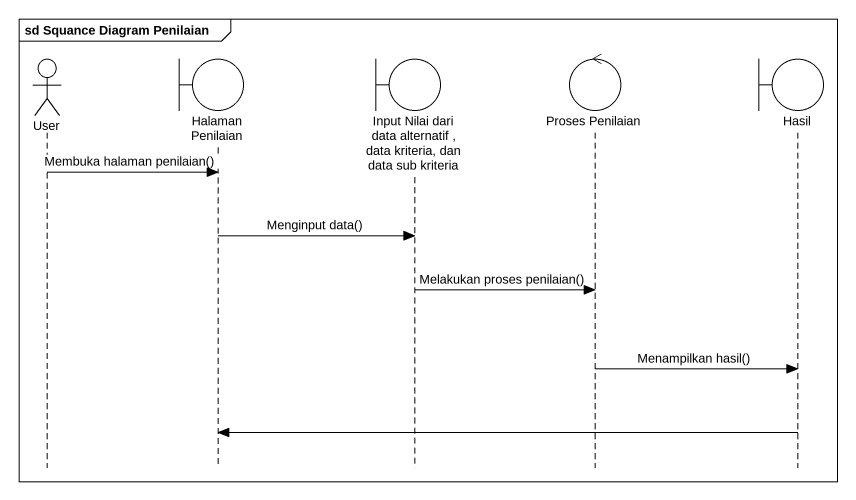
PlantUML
@startuml
mainframe sd Squance Diagram Penilaian
hide footbox
actor User
boundary "Halaman Penilaian" as Halaman_Penilaian
boundary "Input Nilai dari data alternatif , data kriteria, dan data sub kriteria" as Input_Nilai_dari_data
control "Proses Penilaian" as Proses_Penilaian
boundary Hasil

User -> Halaman_Penilaian : Membuka halaman penilaian()
Halaman_Penilaian -> Input_Nilai_dari_data : Menginput data()
Input_Nilai_dari_data -> Proses_Penilaian : Melakukan proses penilaian()
Proses_Penilaian -> Hasil : Menampilkan hasil()
Hasil -> Halaman_Penilaian
@enduml
